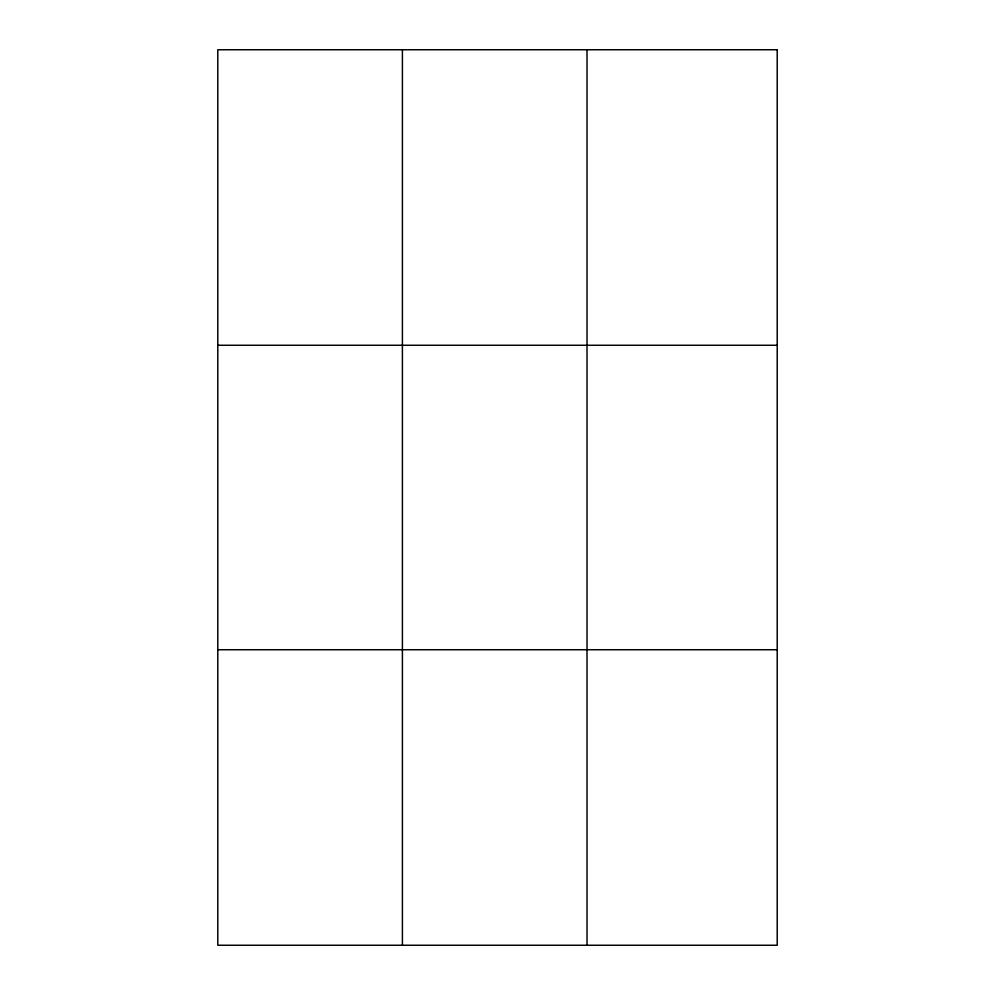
<?xml version="1.0" encoding="UTF-8"?>
<svg xmlns="http://www.w3.org/2000/svg" width="995" height="995" viewBox="0 0 995 995"><rect width="100%" height="100%" fill="white"/><g stroke="black" fill="none" stroke-linecap="round" stroke-linejoin="round"><path stroke-width="1.49" d="M402.403 945.25L402.403 49.75M587.013 945.25L587.013 49.75M217.793 345.265L777.207 345.265M217.793 649.735L777.207 649.735M777.207 49.75L777.207 945.25L217.793 945.25L217.793 49.75L777.207 49.75"/></g></svg>
